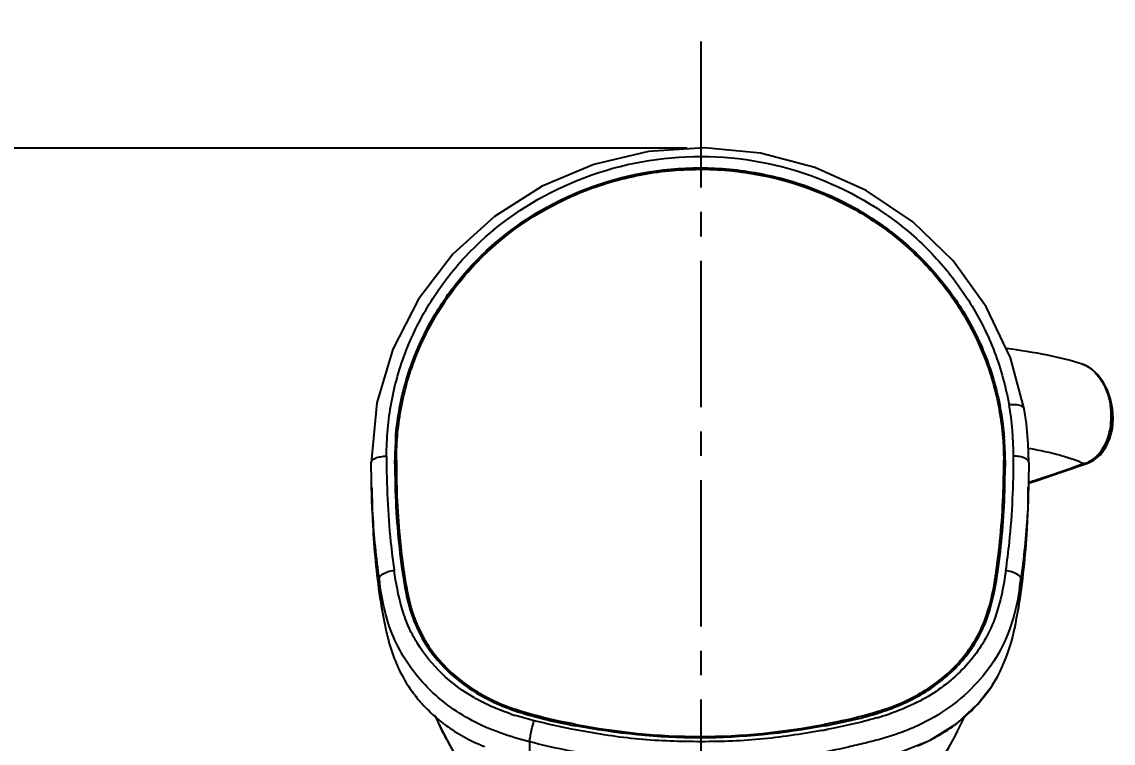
# Model space of a CAD drawing. Header units: millimetres. Extents: x 8455 to 9049, y -103 to 737.
# Drawn here: x 8526.3 to 8597.3, y 492.5 to 539.5 of the extents above; entities that cross this region are included whole.
import ezdxf

# ---------------------------------------------------------------- set-up
doc = ezdxf.new("R2010")
doc.units = ezdxf.units.MM
doc.linetypes.add('CENTER2', pattern=[28.575, 19.05, -3.175, 3.175, -3.175])
doc.layers.add('CENTER', color=1, linetype='CENTER2')
doc.layers.add('DIM', color=3, linetype='Continuous', lineweight=9)
doc.styles.get("Standard").update_dxf_attribs({"font": 'arial.ttf'})
doc.dimstyles.new('겸용-샤워욕조용1', dxfattribs={"dimscale": 0.6, "dimtxt": 10, "dimasz": 10, "dimexe": 1.5, "dimexo": 1.5, "dimgap": 1, "dimtad": 0, "dimtih": 1, "dimtoh": 1, "dimdec": 1, "dimdsep": 46, "dimtxsty": 'Standard', "dimcen": 2.5, "dimclrd": 5, "dimclre": 5, "dimclrt": 5, "dimadec": 1, "dimazin": 2, "dimtfac": 1, "dimtdec": 1, "dimtmove": 0, "dimatfit": 3, "dimfxl": 1.25, "dimarcsym": 0})

# ---------------------------------------------------------------- blocks, each defined once
blk = doc.blocks.new('*D80')
at = {"layer": 'Defpoints', "color": 0, "transparency": 16777216}
for p in [(8507.7, 531.246), (8570.489, 531.246), (8546.099, 241.95)]:
    blk.add_point(p, dxfattribs=at)
at = {"layer": 'DIM', "color": 5, "lineweight": -2, "transparency": 16777216}
for p, q in [((8569.589, 531.246), (8506.8, 531.246)), ((8507.7, 525.246), (8507.7, 390.264)), ((8507.7, 247.95), (8507.7, 382.933)), ((8545.199, 241.95), (8506.8, 241.95))]:
    blk.add_line(p, q, dxfattribs=at)
at = {"layer": 'DIM', "color": 5, "transparency": 16777216}
for points in [[(8506.7, 525.246), (8508.7, 525.246), (8507.7, 531.246)], [(8506.7, 247.95), (8508.7, 247.95), (8507.7, 241.95)]]:
    blk.add_solid(points, dxfattribs=at)
at = {"layer": 'DIM', "color": 5, "transparency": 16777216, "insert": (8507.7, 386.598), "char_height": 6, "attachment_point": 5}
blk.add_mtext('289.3', dxfattribs=at)

msp = doc.modelspace()

# ---------------------------------------------------------------- linework, layer by layer
at = {"linetype": 'Continuous'}
for p, q in [((8595.283, 517.178), (8595.305, 517.171)), ((8549.063, 508.325), (8549.017, 510.741)), ((8549.018, 510.741), (8549.018, 510.745)), ((8550.558, 510.925), (8550.588, 508.892)), ((8590.258, 508.921), (8590.285, 510.921)), ((8591.827, 510.743), (8591.787, 508.319)), ((8591.826, 510.743), (8591.826, 510.748)), ((8591.806, 509.474), (8591.973, 509.529)), ((8591.806, 509.475), (8591.973, 509.529)), ((8549.107, 507.414), (8549.063, 508.325)), ((8549.076, 508.124), (8549.078, 508.038)), ((8549.078, 508.038), (8549.081, 507.941)), ((8591.787, 508.319), (8591.743, 507.412)), ((8549.098, 507.415), (8549.099, 507.386)), ((8591.752, 507.357), (8591.767, 507.791)), ((8591.753, 507.391), (8591.754, 507.413)), ((8551.146, 503.579), (8551.145, 503.676)), ((8589.681, 503.573), (8589.698, 503.677)), ((8589.683, 503.573), (8589.698, 503.677)), ((8589.733, 503.672), (8589.694, 503.387)), ((8589.698, 503.677), (8589.696, 503.483)), ((8589.731, 503.672), (8589.719, 503.567)), ((8589.776, 503.556), (8589.797, 503.665)), ((8589.781, 503.556), (8589.797, 503.665)), ((8551.069, 503.502), (8551.074, 503.472)), ((8551.07, 503.502), (8551.074, 503.472)), ((8551.149, 503.386), (8551.131, 503.514)), ((8551.131, 503.514), (8551.132, 503.51)), ((8551.147, 503.482), (8551.146, 503.579)), ((8551.149, 503.386), (8551.147, 503.482)), ((8589.464, 501.984), (8589.719, 503.567)), ((8589.719, 503.563), (8589.694, 503.387)), ((8589.695, 503.414), (8589.694, 503.387)), ((8589.697, 503.568), (8589.695, 503.414)), ((8589.23, 501.094), (8589.464, 501.984)), ((8589.444, 496.271), (8589.454, 496.283)), ((8589.446, 496.27), (8589.454, 496.283)), ((8589.447, 496.269), (8589.453, 496.283)), ((8558.363, 494.704), (8558.368, 494.618)), ((8582.481, 494.704), (8582.479, 494.657)), ((8582.482, 494.704), (8582.479, 494.657)), ((8553.14, 494.317), (8553.398, 493.782)), ((8562.337, 493.711), (8562.34, 493.62)), ((8578.504, 493.71), (8578.501, 493.619)), ((8578.524, 493.619), (8578.684, 493.654)), ((8581.952, 494.149), (8581.899, 494.132)), ((8581.953, 494.148), (8581.899, 494.132)), ((8562.19, 493.385), (8562.048, 493.411)), ((8562.189, 493.383), (8562.048, 493.411)), ((8578.524, 493.619), (8578.686, 493.649)), ((8559.331, 492.581), (8559.354, 492.574))]:
    msp.add_line(p, q, dxfattribs=at)
for points in [[(8591.518, 514.266), (8590.622, 517.592), (8589.046, 520.915), (8586.896, 523.895), (8584.263, 526.431), (8581.235, 528.474), (8577.889, 529.984), (8574.355, 530.916), (8570.716, 531.261), (8567.067, 531.011), (8563.518, 530.178), (8560.144, 528.764), (8557.038, 526.794), (8554.333, 524.329), (8552.097, 521.409), (8550.433, 518.146), (8549.396, 514.648), (8549.018, 510.745)], [(8595.655, 510.727), (8596.055, 510.923), (8596.479, 511.276), (8596.836, 511.758), (8597.099, 512.339), (8597.255, 512.971), (8597.309, 513.616), (8597.27, 514.258), (8597.141, 514.884), (8596.933, 515.472), (8596.655, 516.008), (8596.318, 516.466), (8595.938, 516.824), (8595.522, 517.082), (8595.305, 517.171)], [(8591.825, 510.748), (8591.782, 511.983), (8591.662, 513.311), (8591.518, 514.266)], [(8591.805, 509.424), (8592.297, 509.583), (8593.934, 510.133), (8595.655, 510.727)], [(8549.063, 508.325), (8549.072, 508.1), (8549.086, 507.73), (8549.1, 507.358)], [(8591.767, 507.791), (8591.779, 508.122), (8591.787, 508.319)], [(8551.132, 503.51), (8551.391, 501.931), (8551.622, 501.064)], [(8578.694, 490.686), (8581.008, 491.19), (8583.337, 491.853), (8585.402, 492.693), (8587.139, 493.778), (8588.524, 495.064), (8589.447, 496.269)], [(8553.398, 493.782), (8553.558, 493.456), (8553.743, 493.087), (8553.959, 492.675), (8554.201, 492.237), (8554.481, 491.758), (8554.827, 491.205), (8555.284, 490.534), (8555.88, 489.745), (8556.558, 488.945), (8557.253, 488.211), (8557.91, 487.585), (8558.421, 487.139)], [(8582.421, 487.138), (8582.821, 487.486), (8583.294, 487.926), (8583.805, 488.436), (8584.343, 489.021), (8584.879, 489.657), (8585.366, 490.29), (8585.772, 490.864), (8586.103, 491.368), (8586.377, 491.813), (8586.613, 492.217), (8586.823, 492.594), (8587.015, 492.952), (8587.183, 493.279), (8587.331, 493.574), (8587.462, 493.84), (8587.674, 494.275)]]:
    msp.add_lwpolyline(points, dxfattribs=at)
for centre, radius, start, end in [((8571.432, 511.172), 19.396, 0.02828, 9.96855), ((8572.35, 510.558), 17.918, 5.8642, 11.50652), ((8517.664, 510.556), 33.002, 2.51794, 3.20059), ((8568.95, 510.513), 18.377, 173.65366, 175.34298), ((8569.595, 510.712), 20.691, 0.57727, 4.6502), ((8508.131, 509.057), 42.467, 1.98246, 2.52111), ((8584.323, 510.11), 33.752, 178.43987, 179.29393), ((8602.663, 510.625), 52.006, 179.66905, 180.49047), ((8537.735, 510.623), 52.45, 359.48336, 0.33119), ((8559.019, 510.135), 31.253, 0.71729, 1.45718), ((8633.038, 509.051), 42.794, 177.48851, 178.02395), ((8594.964, 512.342), 1.702, 284.94437, 293.07345), ((8601.5, 510.613), 50.843, 180.48821, 181.93498), ((8539.3, 510.607), 50.886, 358.09831, 359.48591), ((8597.183, 509.283), 48.121, 180.16255, 181.13076), ((8598.689, 510.489), 48.03, 181.9013, 188.15552), ((8542.161, 510.488), 48.022, 351.84638, 358.12665), ((8542.118, 510.494), 48.165, 351.84914, 358.12854), ((8548.534, 509.035), 43.25, 359.06192, 359.56768), ((8552.753, 509.009), 39.031, 359.69579, 0.21333), ((8550.575, 509.018), 41.209, 359.5703, 359.69959), ((8601.126, 509.347), 52.064, 181.11482, 181.3453), ((8545.496, 509.088), 46.289, 358.60891, 358.80349), ((8546.618, 509.065), 45.166, 358.80341, 359.06429), ((8600.268, 509.285), 51.212, 182.1565, 182.43939), ((8596.708, 510.057), 47.678, 183.17847, 188.30895), ((8544.052, 510.068), 47.762, 351.67017, 356.81288), ((8540.992, 509.263), 50.795, 357.56658, 357.84962), ((8599.1, 509.233), 50.043, 182.43753, 183.2205), ((8540.358, 510.192), 49.806, 354.8822, 355.93502), ((8542.011, 509.219), 49.775, 356.77898, 357.56822), ((8599.714, 510.129), 49.032, 184.81422, 185.494), ((8543.211, 509.924), 46.941, 352.34562, 354.89662), ((8597.53, 509.909), 46.837, 185.48146, 187.84788), ((8596.78, 510.247), 46.106, 188.19327, 188.39419), ((8630.906, 515.124), 82.25, 188.35913, 188.51726), ((8554.122, 508.76), 35.938, 351.17326, 351.70122), ((8542.541, 509.981), 47.612, 351.86269, 352.03939), ((8553.747, 508.813), 36.415, 351.16685, 351.69842), ((8553.89, 508.632), 37.819, 350.75042, 351.66133), ((8559.834, 501.582), 9.974, 202.12703, 205.3514), ((8559.172, 501.274), 9.245, 205.38359, 215.86182), ((8559.564, 501.569), 9.734, 215.91611, 222.06555), ((8561.909, 505.762), 11.592, 238.96539, 239.1564), ((8581.148, 501.674), 9.903, 316.36267, 326.92589), ((8561.506, 505.518), 11.611, 240.19547, 241.74026), ((8560, 501.958), 10.319, 222.04804, 229.1618), ((8563.925, 511.717), 18.275, 251.49878, 252.41297), ((8562.867, 507.771), 13.916, 250.55188, 250.96315), ((8576.602, 511.532), 17.919, 287.05304, 288.77557), ((8576.148, 513.794), 20.485, 286.46069, 288.59098), ((8577.098, 510.067), 16.373, 288.78376, 290.07346), ((8575.897, 514.506), 21.24, 288.61858, 288.98588), ((8580.839, 501.965), 10.327, 304.5211, 312.64085), ((8580.893, 501.905), 10.246, 312.64522, 316.41324), ((8559.94, 501.884), 10.224, 229.14421, 235.41996), ((8570.396, 501.622), 18.723, 204.4997, 205.13729), ((8570.649, 501.745), 19.004, 205.14914, 210.1246), ((8567.593, 552.519), 60.167, 280.26862, 280.42005), ((8568.572, 547.207), 54.766, 280.41831, 280.70083), ((8580.748, 502.108), 10.496, 299.91552, 304.48875), ((8579.91, 492.051), 20.587, 178.52466, 181.96657)]:
    msp.add_arc(centre, radius, start, end, dxfattribs=at)
for points, knots in [([(8550.015, 511.178), (8550.024, 511.763), (8550.068, 512.935), (8550.385, 515.265), (8551.206, 518.124), (8552.826, 521.342), (8555.817, 525.246), (8561.014, 529.017), (8568.531, 531.09), (8576.346, 530.363), (8582.18, 527.49), (8585.889, 524.135), (8588.092, 521.212), (8589.699, 517.988), (8590.312, 515.685), (8590.535, 514.529)], [0, 0, 0, 0, 0.029649, 0.059344, 0.119006, 0.179415, 0.240856, 0.366882, 0.496885, 0.6278, 0.755963, 0.818578, 0.879978, 0.940351, 1, 1, 1, 1]), ([(8550.614, 512.398), (8550.704, 513.543), (8551.099, 515.834), (8552.343, 519.11), (8554.199, 522.143), (8557.47, 525.733), (8562.872, 529.04), (8569.174, 530.189), (8574.236, 529.718), (8577.897, 528.691), (8581.261, 527.029), (8584.208, 524.813), (8586.647, 522.139), (8588.502, 519.106), (8589.735, 515.825), (8590.124, 513.535), (8590.218, 512.39)], [0, 0, 0, 0, 0.059356, 0.119267, 0.180063, 0.241997, 0.368973, 0.499459, 0.56522, 0.630482, 0.694826, 0.758004, 0.819934, 0.880731, 0.94063, 1, 1, 1, 1]), ([(8550.658, 510.925), (8550.661, 511.511), (8550.71, 512.684), (8551.044, 515.015), (8551.889, 517.874), (8553.568, 521.075), (8556.647, 524.928), (8560.885, 527.846), (8565.732, 529.447), (8570.877, 530.144), (8576.121, 529.361), (8580.782, 527.211), (8583.853, 525.011), (8586.394, 522.315), (8588.332, 519.236), (8589.622, 515.893), (8590.035, 513.554), (8590.129, 512.384)], [0, 0, 0, 0, 0.029671, 0.059393, 0.119131, 0.179665, 0.241285, 0.367715, 0.432868, 0.498649, 0.629436, 0.694023, 0.757437, 0.81957, 0.880522, 0.940548, 1, 1, 1, 1]), ([(8595.282, 517.178), (8594.544, 517.413), (8592.909, 517.808), (8591.251, 518.071), (8590.355, 518.189)], [0, 0, 0, 0, 0.461395, 1, 1, 1, 1]), ([(8595.305, 517.171), (8595.789, 517.008), (8596.433, 516.391), (8596.93, 515.376), (8597.085, 514.766), (8597.132, 514.452)], [0, 0, 0, 0, 0.450779, 0.720038, 1, 1, 1, 1]), ([(8590.535, 514.529), (8590.654, 514.546), (8590.883, 514.559), (8591.222, 514.528), (8591.495, 514.396), (8591.518, 514.266)], [0, 0, 0, 0, 0.336985, 0.629616, 1, 1, 1, 1]), ([(8595.631, 510.776), (8595.891, 510.887), (8596.396, 511.263), (8596.923, 512.117), (8597.208, 513.221), (8597.196, 514.034), (8597.131, 514.452)], [0, 0, 0, 0, 0.200525, 0.431736, 0.699959, 1, 1, 1, 1]), ([(8591.811, 511.699), (8592.509, 511.573), (8593.489, 511.365), (8594.68, 510.999), (8595.18, 510.802), (8595.403, 510.698)], [0, 0, 0, 0, 0.569085, 0.802698, 1, 1, 1, 1]), ([(8549.018, 510.745), (8549.019, 510.886), (8549.291, 511.07), (8549.643, 511.156), (8549.887, 511.178), (8550.015, 511.178)], [0, 0, 0, 0, 0.370775, 0.665113, 1, 1, 1, 1]), ([(8550.013, 511.178), (8550.011, 509.315), (8550.118, 506.825), (8550.426, 504.357), (8550.517, 503.74)], [0, 0, 0, 0, 0.749408, 1, 1, 1, 1]), ([(8590.323, 503.722), (8590.414, 504.34), (8590.724, 506.815), (8590.831, 509.313), (8590.829, 511.181)], [0, 0, 0, 0, 0.250623, 1, 1, 1, 1]), ([(8591.826, 510.748), (8591.824, 510.89), (8591.553, 511.075), (8591.199, 511.159), (8590.955, 511.182), (8590.828, 511.181)], [0, 0, 0, 0, 0.372165, 0.666177, 1, 1, 1, 1]), ([(8591.973, 509.529), (8592.262, 509.624), (8593.408, 510.006), (8594.55, 510.4), (8595.403, 510.698)], [0, 0, 0, 0, 0.251646, 1, 1, 1, 1]), ([(8595.654, 510.727), (8595.633, 510.72), (8595.552, 510.697), (8595.465, 510.692), (8595.403, 510.698)], [0, 0, 0, 0, 0.260475, 1, 1, 1, 1]), ([(8549.53, 503.166), (8549.516, 503.315), (8549.782, 503.535), (8550.137, 503.67), (8550.388, 503.725), (8550.519, 503.741)], [0, 0, 0, 0, 0.37363, 0.66908, 1, 1, 1, 1]), ([(8555.735, 495.442), (8554.973, 495.879), (8553.565, 496.923), (8552.184, 498.61), (8551.403, 500.118), (8550.858, 501.694), (8550.631, 502.922), (8550.519, 503.741)], [0, 0, 0, 0, 0.258529, 0.510429, 0.634147, 0.756745, 1, 1, 1, 1]), ([(8590.32, 503.722), (8590.183, 502.713), (8589.888, 501.191), (8589.053, 499.301), (8588.175, 497.99), (8587.073, 496.828), (8585.796, 495.824), (8584.363, 495.005), (8583.333, 494.602), (8582.808, 494.421)], [0, 0, 0, 0, 0.240672, 0.362472, 0.486012, 0.61164, 0.739279, 0.868821, 1, 1, 1, 1]), ([(8591.31, 503.148), (8591.324, 503.296), (8591.057, 503.517), (8590.703, 503.651), (8590.452, 503.706), (8590.32, 503.722)], [0, 0, 0, 0, 0.373696, 0.669129, 1, 1, 1, 1]), ([(8549.563, 502.942), (8549.567, 502.83), (8549.583, 502.403), (8549.611, 501.976), (8549.64, 501.663)], [0, 0, 0, 0, 0.262695, 1, 1, 1, 1]), ([(8559.331, 492.581), (8558.686, 492.746), (8557.409, 493.109), (8555.004, 494.156), (8552.398, 496.103), (8550.606, 498.778), (8549.855, 501.137), (8549.655, 502.342), (8549.563, 502.942)], [0, 0, 0, 0, 0.130959, 0.260939, 0.514807, 0.759952, 0.880443, 1, 1, 1, 1]), ([(8551.074, 503.472), (8551.187, 502.715), (8551.457, 501.192), (8552.696, 498.282), (8554.514, 496.572), (8555.878, 495.751)], [0, 0, 0, 0, 0.244407, 0.491461, 1, 1, 1, 1]), ([(8551.168, 503.516), (8551.28, 502.762), (8551.482, 501.629), (8551.99, 500.179), (8552.523, 499.14), (8553.198, 498.173), (8554.268, 496.984), (8555.24, 496.246), (8555.932, 495.829)], [0, 0, 0, 0, 0.243417, 0.366016, 0.489767, 0.615004, 0.741838, 1, 1, 1, 1]), ([(8582.481, 494.704), (8583.447, 495.038), (8584.845, 495.696), (8586.464, 496.912), (8587.502, 497.979), (8588.355, 499.171), (8589.194, 500.9), (8589.488, 502.311), (8589.633, 503.246)], [0, 0, 0, 0, 0.260128, 0.387915, 0.513664, 0.637436, 0.759403, 1, 1, 1, 1]), ([(8582.717, 494.689), (8583.667, 495.036), (8585.485, 495.911), (8587.358, 497.59), (8588.477, 499.183), (8589.291, 500.902), (8589.587, 502.297), (8589.731, 503.222)], [0, 0, 0, 0, 0.26019, 0.513174, 0.637079, 0.759159, 1, 1, 1, 1]), ([(8589.483, 502.084), (8589.502, 502.181), (8589.573, 502.565), (8589.632, 502.952), (8589.674, 503.242)], [0, 0, 0, 0, 0.251556, 1, 1, 1, 1]), ([(8591.218, 502.553), (8591.101, 501.837), (8590.806, 500.37), (8589.908, 498.262), (8588.505, 496.364), (8586.705, 494.772), (8584.952, 493.76), (8583.458, 493.145), (8582.321, 492.788), (8581.187, 492.494), (8579.684, 492.135), (8577.786, 491.755), (8575.48, 491.424), (8572.379, 491.148), (8568.492, 491.113), (8563.866, 491.559), (8560.844, 492.194), (8559.354, 492.574)], [0, 0, 0, 0, 0.058487, 0.119981, 0.182818, 0.246938, 0.312166, 0.344754, 0.376835, 0.408098, 0.439021, 0.501292, 0.563828, 0.626534, 0.751828, 0.876185, 1, 1, 1, 1]), ([(8591.218, 502.553), (8591.215, 502.441), (8591.199, 502.012), (8591.17, 501.583), (8591.14, 501.267)], [0, 0, 0, 0, 0.261721, 1, 1, 1, 1]), ([(8589.454, 496.283), (8589.936, 497.027), (8590.662, 498.665), (8590.996, 500.402), (8591.14, 501.267)], [0, 0, 0, 0, 0.502981, 1, 1, 1, 1]), ([(8549.968, 499.877), (8550.006, 499.704), (8550.172, 499.008), (8550.391, 498.324), (8550.594, 497.825)], [0, 0, 0, 0, 0.247681, 1, 1, 1, 1]), ([(8555.965, 495.81), (8556.153, 495.697), (8556.922, 495.267), (8557.737, 494.919), (8558.363, 494.704)], [0, 0, 0, 0, 0.248424, 1, 1, 1, 1]), ([(8562.337, 493.711), (8562.001, 493.775), (8560.661, 494.037), (8559.331, 494.37), (8558.363, 494.704)], [0, 0, 0, 0, 0.250763, 1, 1, 1, 1]), ([(8582.481, 494.704), (8582.159, 494.593), (8580.854, 494.182), (8579.513, 493.901), (8578.504, 493.71)], [0, 0, 0, 0, 0.249174, 1, 1, 1, 1]), ([(8559.354, 492.574), (8559.336, 492.634), (8559.361, 492.815), (8559.405, 493.129), (8559.499, 493.527), (8559.576, 493.808), (8559.619, 493.949)], [0, 0, 0, 0, 0.132581, 0.376047, 0.685956, 1, 1, 1, 1]), ([(8562.337, 493.711), (8564.997, 493.205), (8570.421, 492.641), (8575.844, 493.207), (8578.504, 493.71)], [0, 0, 0, 0, 0.499995, 1, 1, 1, 1]), ([(8578.319, 493.316), (8576.99, 493.075), (8574.312, 492.657), (8570.249, 492.541), (8566.189, 492.691), (8563.514, 493.123), (8562.189, 493.383)], [0, 0, 0, 0, 0.249769, 0.50006, 0.750336, 1, 1, 1, 1]), ([(8578.524, 493.619), (8575.858, 493.114), (8570.421, 492.551), (8564.984, 493.112), (8562.318, 493.619)], [0, 0, 0, 0, 0.500005, 1, 1, 1, 1])]:
    msp.add_open_spline(points, degree=3, knots=knots, dxfattribs=at)
for points in [[(8550.614, 512.398), (8550.575, 511.908), (8550.563, 511.416), (8550.558, 510.925)], [(8590.129, 512.384), (8590.167, 511.899), (8590.18, 511.412), (8590.185, 510.926)], [(8590.261, 510.93), (8590.249, 511.417), (8590.223, 511.904), (8590.174, 512.389)], [(8550.634, 512.005), (8550.607, 511.681), (8550.592, 511.355), (8550.584, 511.029)], [(8550.586, 508.892), (8550.647, 507.089), (8550.803, 505.286), (8551.069, 503.502)], [(8549.136, 506.422), (8549.226, 504.829), (8549.387, 503.237), (8549.635, 501.661)], [(8591.145, 501.266), (8591.43, 502.971), (8591.61, 504.696), (8591.707, 506.422)], [(8551.149, 503.386), (8551.212, 502.942), (8551.279, 502.499), (8551.365, 502.058)], [(8549.635, 501.662), (8549.729, 501.064), (8549.838, 500.468), (8549.968, 499.878)], [(8551.365, 502.058), (8551.42, 501.781), (8551.481, 501.504), (8551.552, 501.23)], [(8589.299, 501.264), (8589.369, 501.536), (8589.43, 501.809), (8589.483, 502.084)], [(8555.878, 495.751), (8556.621, 495.304), (8557.416, 494.937), (8558.234, 494.649)], [(8558.126, 494.387), (8557.399, 494.631), (8556.685, 494.927), (8556.009, 495.29)], [(8558.328, 494.616), (8559.624, 494.169), (8560.971, 493.875), (8562.318, 493.619)], [(8578.686, 493.649), (8579.753, 493.853), (8580.819, 494.082), (8581.857, 494.401)], [(8559.619, 493.949), (8559.211, 494.055), (8558.805, 494.169), (8558.403, 494.297)], [(8562.048, 493.411), (8561.235, 493.573), (8560.426, 493.756), (8559.619, 493.949)], [(8581.899, 494.132), (8580.862, 493.828), (8579.803, 493.595), (8578.741, 493.394)], [(8554.138, 493.466), (8554.518, 493.204), (8554.917, 492.969), (8555.328, 492.757)], [(8584.566, 492.313), (8585.051, 492.517), (8585.527, 492.748), (8585.982, 493.01)], [(8555.328, 492.757), (8555.68, 492.576), (8556.041, 492.411), (8556.408, 492.262)]]:
    msp.add_open_spline(points, degree=3, dxfattribs=at)
at = {"layer": 'CENTER', "ltscale": 0.5}
msp.add_line((8570.489, 142.906), (8570.489, 539.467), dxfattribs=at)

# ---------------------------------------------------------------- dimensions: what is measured, and where the dimension line sits
at = {"layer": 'DIM', "color": 5}
dim = msp.add_linear_dim(base=(8507.7, 531.246), p1=(8546.099, 241.95), p2=(8570.489, 531.246), angle=90, dimstyle='겸용-샤워욕조용1', dxfattribs=at)
dim.commit()
dim.dimension.update_dxf_attribs({"geometry": '*D80', "text_midpoint": (8507.7, 386.598)})

doc.saveas('drawing.dxf')
